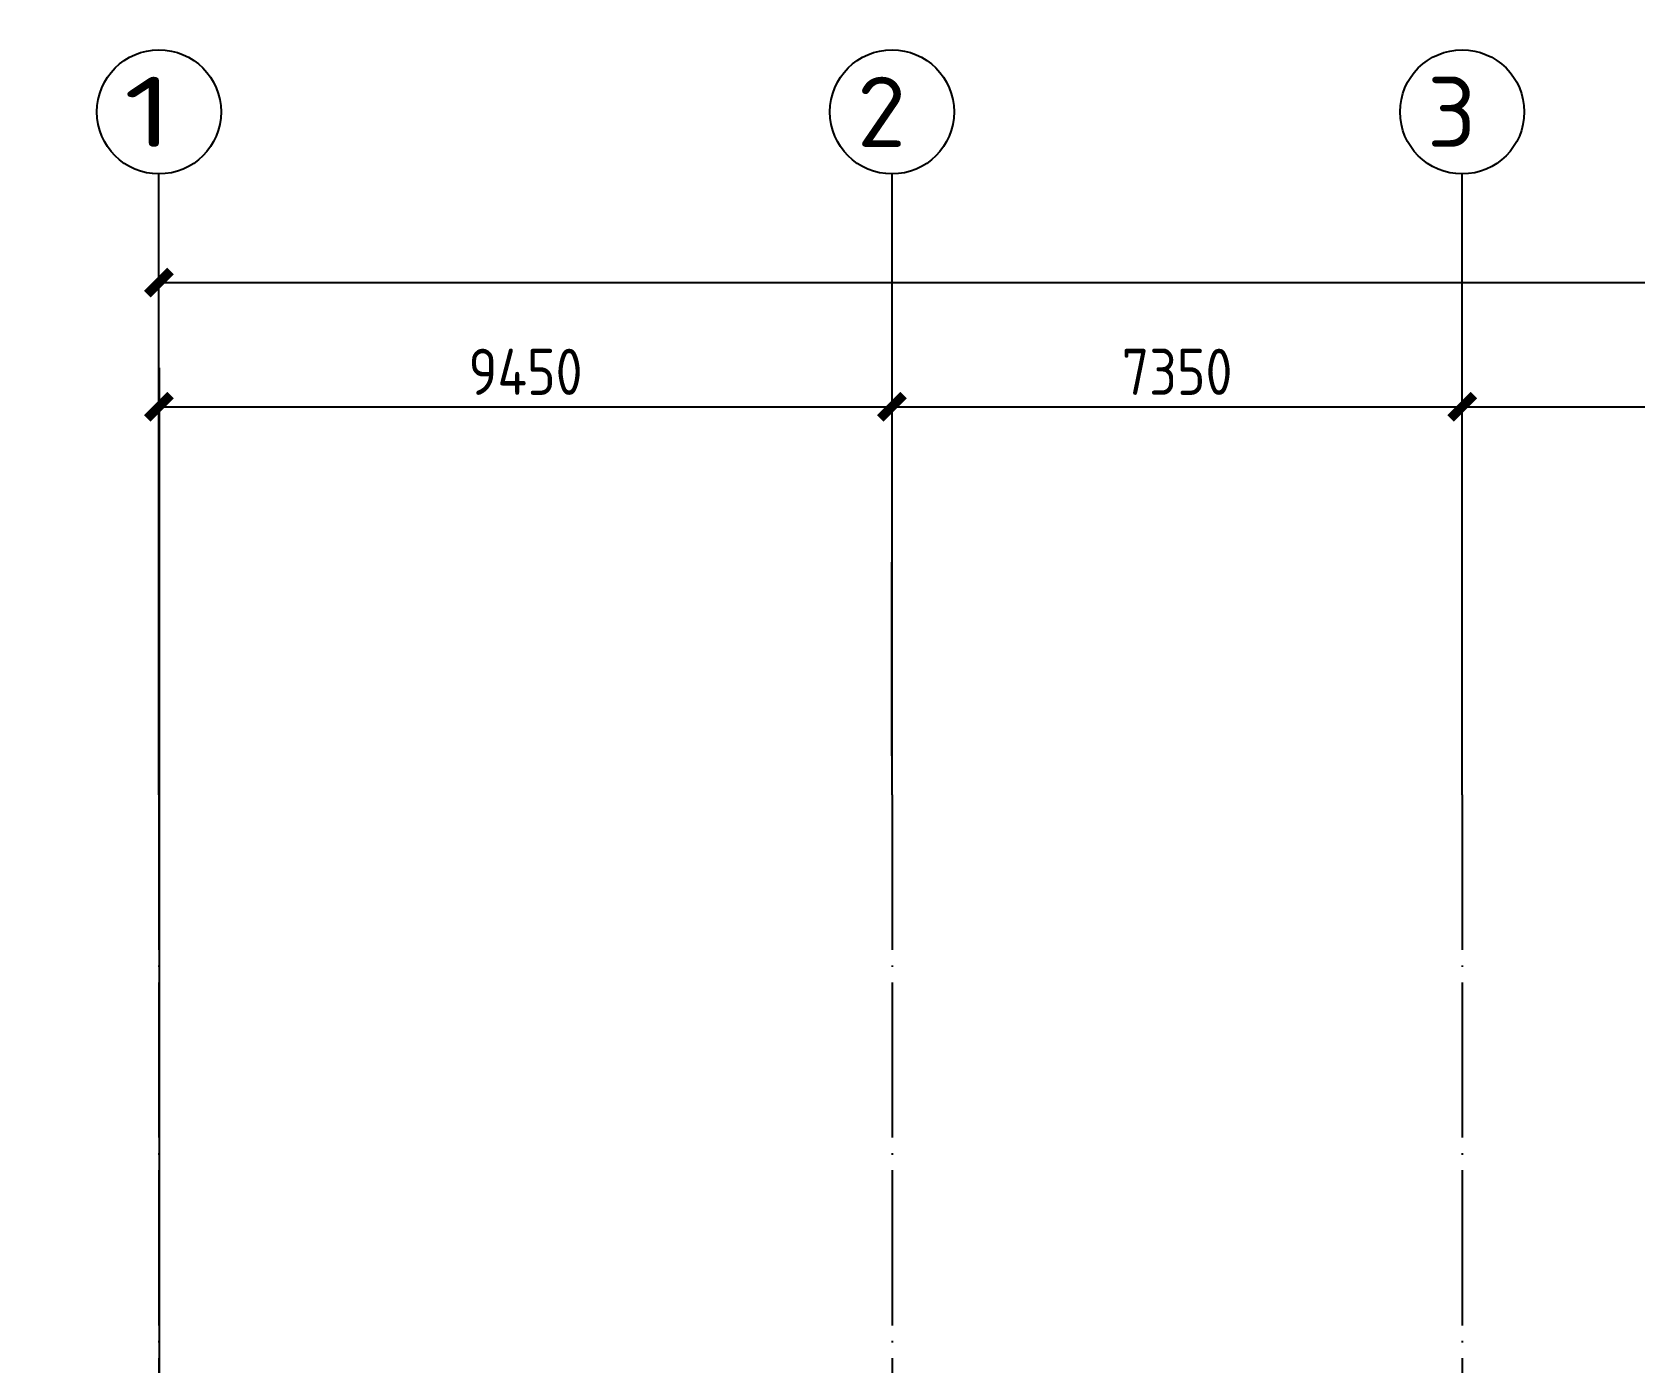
# Model space of a CAD drawing. Header units: inches. Extents: x 0 to 1813292486, y 0 to 3473589894.
# Drawn here: x 600421050 to 600441714, y 3473296368 to 3473313520 of the extents above; entities that cross this region are included whole.
import ezdxf
from ezdxf.enums import TextEntityAlignment as Align

# ---------------------------------------------------------------- set-up
doc = ezdxf.new("R2010")
doc.units = ezdxf.units.IN
doc.header["$LTSCALE"] = 1000
doc.header["$MEASUREMENT"] = 0
doc.linetypes.add('AX-MALL-GIRD-200$0$DOTE', pattern=[2.42, 2, -0.2, 0.02, -0.2])
for name, color, linetype in [('A-Anno-Note', 241, 'Continuous'), ('AX-MALL-DIM-P02$0$A-Detl-Thin', 131, 'Continuous'), ('AX-MALL-GIRD-200$0$A-Grid', 222, 'AX-MALL-GIRD-200$0$DOTE'), ('AX-MALL-GIRD-200$0$A-Grid-Iden', 11, 'Continuous'), ('AX-MALL-P02-200$0$A-Anno-Note', 241, 'Continuous'), ('AX-MALL-WALL-P02$0$A-Anno-Note', 241, 'Continuous'), ('AX-MALL-WALL-P02-QT$0$A-Detl-Thin', 131, 'Continuous'), ('AX-MALL-WALL-P02-QT$0$A-Wind', 4, 'Continuous'), ('AX-MALL-ZTKD-P02$0$A-Anno-Note', 241, 'Continuous'), ('AXIS_TEXT', 7, 'Continuous'), ('MX-MALL-P02-LG$0$M-VT-DUCT-SAD', 90, 'Continuous')]:
    doc.layers.add(name, color=color, linetype=linetype)
doc.layers.add('MX-MALL-P02-LG$0$M-AUX-TO-ARCH', color=1, linetype='Continuous', plot=False)
doc.styles.add('AX-MALL-GIRD-200$0$_TCH_AXIS', font='gbenor.shx', dxfattribs={"bigfont": 'gbcbig.shx'})
doc.styles.add('AX-MALL-GIRD-200$0$_TCH_DIM_T3', font='gbenor.shx')
doc.styles.add('COMPLEX', font='gbenor.shx', dxfattribs={"bigfont": 'gbcbig.shx'})
doc.dimstyles.new('AX-MALL-GIRD-200$0$_TCH_ARCH&&200', dxfattribs={"dimtxt": 595, "dimasz": 300, "dimexe": 500, "dimexo": 500, "dimgap": 152.5, "dimtad": 1, "dimdec": 0, "dimzin": 0, "dimdsep": 46, "dimtxsty": 'AX-MALL-GIRD-200$0$_TCH_DIM_T3', "dimblk": 'AX-MALL-GIRD-200$0$_ArchTick', "dimcen": 0.09, "dimclrt": 7, "dimazin": 2, "dimtfac": 1, "dimtdec": 0, "dimtix": 1, "dimtmove": 2, "dimatfit": 3, "dimfxl": 500, "dimtolj": 1, "dimtzin": 0, "dimarcsym": 0})

# ---------------------------------------------------------------- blocks, each defined once
blk = doc.blocks.new('_AXISO')
blk.add_circle((0, 0), 0.5)
at = {"layer": 'AXIS_TEXT', "style": 'COMPLEX', "width": 1.041667}
blk.add_attdef('A', text='', height=0.56, dxfattribs=at).set_placement((-0.25, -0.28), (0.25, -0.28), align=Align.FIT)
blk = doc.blocks.new('AX-MALL-GIRD-200$0$_ArchTick')
at = {"color": 0, "linetype": 'ByBlock', "const_width": 0.4}
blk.add_lwpolyline([(-0.5, -0.5), (0.5, 0.5)], dxfattribs=at)
blk = doc.blocks.new('*D359')
at = {"layer": 'AX-MALL-GIRD-200$0$A-Grid-Iden', "color": 0, "lineweight": -2, "transparency": 16777216}
for p, q in [((600267990, 3473213085), (600270294, 3473219270)), ((600270119, 3473218801), (600595289, 3473097666)), ((600593160, 3473091950), (600595464, 3473098134))]:
    blk.add_line(p, q, dxfattribs=at)
at = {"layer": 'AX-MALL-GIRD-200$0$A-Grid-Iden', "color": 0, "lineweight": -2, "transparency": 16777216, "xscale": 300, "yscale": 300, "zscale": 300}
for p, rotation in [((600270119, 3473218801), 159.568161308997), ((600595289, 3473097666), 339.568161308997)]:
    blk.add_blockref('AX-MALL-GIRD-200$0$_ArchTick', p, dxfattribs=dict(at, rotation=rotation))
at = {"layer": 'AX-MALL-GIRD-200$0$A-Grid-Iden', "color": 7, "transparency": 16777216, "insert": (600432861, 3473158655), "char_height": 595, "attachment_point": 5, "rotation": 339.5682, "style": 'AX-MALL-GIRD-200$0$_TCH_DIM_T3'}
blk.add_mtext('\\A1;347000', dxfattribs=at)
blk = doc.blocks.new('*D360')
at = {"layer": 'AX-MALL-GIRD-200$0$A-Grid-Iden', "color": 0, "lineweight": -2, "transparency": 16777216}
for p, q in [((600267990, 3473213085), (600269735, 3473217770)), ((600269561, 3473217302), (600278416, 3473214003)), ((600276845, 3473209786), (600278591, 3473214471))]:
    blk.add_line(p, q, dxfattribs=at)
at = {"layer": 'AX-MALL-GIRD-200$0$A-Grid-Iden', "color": 0, "lineweight": -2, "transparency": 16777216, "xscale": 300, "yscale": 300, "zscale": 300}
for p, rotation in [((600269561, 3473217302), 159.5681613090466), ((600278416, 3473214003), 339.5681613090466)]:
    blk.add_blockref('AX-MALL-GIRD-200$0$_ArchTick', p, dxfattribs=dict(at, rotation=rotation))
at = {"layer": 'AX-MALL-GIRD-200$0$A-Grid-Iden', "color": 7, "transparency": 16777216, "insert": (600274146, 3473216074), "char_height": 595, "attachment_point": 5, "rotation": 339.5682, "style": 'AX-MALL-GIRD-200$0$_TCH_DIM_T3'}
blk.add_mtext('\\A1;9450', dxfattribs=at)
blk = doc.blocks.new('*D361')
at = {"layer": 'AX-MALL-GIRD-200$0$A-Grid-Iden', "color": 0, "lineweight": -2, "transparency": 16777216}
for p, q in [((600276845, 3473209786), (600278591, 3473214471)), ((600278416, 3473214003), (600285304, 3473211437)), ((600283733, 3473207220), (600285478, 3473211906))]:
    blk.add_line(p, q, dxfattribs=at)
at = {"layer": 'AX-MALL-GIRD-200$0$A-Grid-Iden', "color": 0, "lineweight": -2, "transparency": 16777216, "xscale": 300, "yscale": 300, "zscale": 300}
for p, rotation in [((600278416, 3473214003), 159.5681613091831), ((600285304, 3473211437), 339.5681613091831)]:
    blk.add_blockref('AX-MALL-GIRD-200$0$_ArchTick', p, dxfattribs=dict(at, rotation=rotation))
at = {"layer": 'AX-MALL-GIRD-200$0$A-Grid-Iden', "color": 7, "transparency": 16777216, "insert": (600282017, 3473213142), "char_height": 595, "attachment_point": 5, "rotation": 339.5682, "style": 'AX-MALL-GIRD-200$0$_TCH_DIM_T3'}
blk.add_mtext('\\A1;7350', dxfattribs=at)
blk = doc.blocks.new('*D362')
at = {"layer": 'AX-MALL-GIRD-200$0$A-Grid-Iden', "color": 0, "lineweight": -2, "transparency": 16777216}
for p, q in [((600283733, 3473207220), (600285478, 3473211906)), ((600285304, 3473211437), (600293175, 3473208505)), ((600291605, 3473204288), (600293350, 3473208973))]:
    blk.add_line(p, q, dxfattribs=at)
at = {"layer": 'AX-MALL-GIRD-200$0$A-Grid-Iden', "color": 0, "lineweight": -2, "transparency": 16777216, "xscale": 300, "yscale": 300, "zscale": 300}
for p, rotation in [((600285304, 3473211437), 159.5681613083594), ((600293175, 3473208505), 339.5681613083594)]:
    blk.add_blockref('AX-MALL-GIRD-200$0$_ArchTick', p, dxfattribs=dict(at, rotation=rotation))
at = {"layer": 'AX-MALL-GIRD-200$0$A-Grid-Iden', "color": 7, "transparency": 16777216, "insert": (600289397, 3473210393), "char_height": 595, "attachment_point": 5, "rotation": 339.5682, "style": 'AX-MALL-GIRD-200$0$_TCH_DIM_T3'}
blk.add_mtext('\\A1;8400', dxfattribs=at)
blk = doc.blocks.new('MX-MALL-P02-LG$0$YHJJ-P02')
at = {"layer": 'MX-MALL-P02-LG$0$M-AUX-TO-ARCH'}
blk.add_line((-170959, 33073), (-170959, 5171), dxfattribs=at)
blk = doc.blocks.new('MX-MALL-P02-LG')
at = {"layer": 'MX-MALL-P02-LG$0$M-VT-DUCT-SAD', "rotation": 339.5681613187875}
blk.add_blockref('MX-MALL-P02-LG$0$YHJJ-P02', (600418394, 3473127097), dxfattribs=at)
blk = doc.blocks.new('AX-MALL-GIRD-200')
at = {"layer": 'AX-MALL-GIRD-200$0$A-Grid'}
for p, q in [((600267815.4, 3473212616.4), (600229085.8, 3473108652.6)), ((600276670.9, 3473209317.4), (600237941.3, 3473105353.7)), ((600283558.5, 3473206751.6), (600244828.9, 3473102787.9))]:
    blk.add_line(p, q, dxfattribs=at)
at = {"layer": 'AX-MALL-GIRD-200$0$A-Grid-Iden'}
for p, q in [((600267815.4, 3473212616.4), (600270608.1, 3473220113.1)), ((600276670.9, 3473209317.4), (600279463.6, 3473216814.2)), ((600283558.5, 3473206751.6), (600286351.2, 3473214248.3))]:
    blk.add_line(p, q, dxfattribs=at)
ref = blk.add_blockref('_AXISO', (600270887.4, 3473220862.8), dxfattribs=dict(at, xscale=1600, yscale=1600, zscale=1600))
ref.add_attrib('A', '1', dxfattribs={"height": 905.1, "rotation": 339.56816, "style": 'AX-MALL-GIRD-200$0$_TCH_AXIS', "width": 1.05}).set_placement((600270305.3, 3473220596.7), (600270899, 3473220375.5), align=Align.FIT)
ref = blk.add_blockref('_AXISO', (600279742.9, 3473217563.8), dxfattribs=dict(at, xscale=1600, yscale=1600, zscale=1600))
ref.add_attrib('A', '2', dxfattribs={"height": 905.1, "rotation": 339.56816, "style": 'AX-MALL-GIRD-200$0$_TCH_AXIS', "width": 1.05}).set_placement((600279160.8, 3473217297.7), (600279754.5, 3473217076.6), align=Align.FIT)
ref = blk.add_blockref('_AXISO', (600286630.5, 3473214998), dxfattribs=dict(at, xscale=1600, yscale=1600, zscale=1600))
ref.add_attrib('A', '3', dxfattribs={"height": 905.1, "rotation": 339.56816, "style": 'AX-MALL-GIRD-200$0$_TCH_AXIS', "width": 1.05}).set_placement((600286048.4, 3473214731.9), (600286642.1, 3473214510.7), align=Align.FIT)
for base, p1, p2, picture, middle in [((600595289, 3473097665.9), (600267815.4, 3473212616.4), (600592985, 3473091481.2), '*D359', (600432861.3, 3473158655.2)), ((600278416.3, 3473214002.9), (600267815.4, 3473212616.4), (600276670.9, 3473209317.4), '*D360', (600274145.7, 3473216074)), ((600285303.9, 3473211437.1), (600276670.9, 3473209317.4), (600283558.5, 3473206751.6), '*D361', (600282017.2, 3473213141.7)), ((600293175.5, 3473208504.7), (600283558.5, 3473206751.6), (600291430, 3473203819.2), '*D362', (600289396.8, 3473210392.6))]:
    dim = blk.add_linear_dim(base=base, p1=p1, p2=p2, angle=339.56816, dimstyle='AX-MALL-GIRD-200$0$_TCH_ARCH&&200', override={"dimgap": 0}, dxfattribs=at)
    dim.commit()
    dim.dimension.update_dxf_attribs({"geometry": picture, "text_midpoint": middle, "dimtype": 129, "text_rotation": 339.56816})
blk = doc.blocks.new('AX-MALL-WALL-P02-QT')
at = {"layer": 'AX-MALL-WALL-P02-QT$0$A-Detl-Thin'}
blk.add_blockref('MX-MALL-P02-LG', (0, 0), dxfattribs=at)
at = {"layer": 'AX-MALL-WALL-P02-QT$0$A-Wind'}
blk.add_blockref('AX-MALL-GIRD-200', (0, 0), dxfattribs=at)
blk = doc.blocks.new('AX-MALL-WALL-P02')
at = {"layer": 'AX-MALL-WALL-P02$0$A-Anno-Note'}
blk.add_blockref('AX-MALL-WALL-P02-QT', (0, 0), dxfattribs=at)
blk = doc.blocks.new('AX-MALL-ZTKD-P02')
at = {"layer": 'AX-MALL-ZTKD-P02$0$A-Anno-Note'}
blk.add_blockref('AX-MALL-GIRD-200', (0, 0), dxfattribs=at)
blk = doc.blocks.new('AX-MALL-DIM-P02')
at = {"layer": 'AX-MALL-DIM-P02$0$A-Detl-Thin'}
blk.add_blockref('AX-MALL-ZTKD-P02', (0, 0), dxfattribs=at)
blk = doc.blocks.new('AX-MALL-P02-200')
at = {"layer": 'AX-MALL-P02-200$0$A-Anno-Note'}
blk.add_blockref('AX-MALL-WALL-P02', (0, 0), dxfattribs=at)
blk.add_blockref('AX-MALL-DIM-P02', (0, 0), dxfattribs=at)

msp = doc.modelspace()

# ---------------------------------------------------------------- block references
at = {"layer": 'A-Anno-Note', "rotation": 20.43183869077545}
msp.add_blockref('AX-MALL-P02-200', (1250392459, 9048126), dxfattribs=at)

doc.saveas('drawing.dxf')
